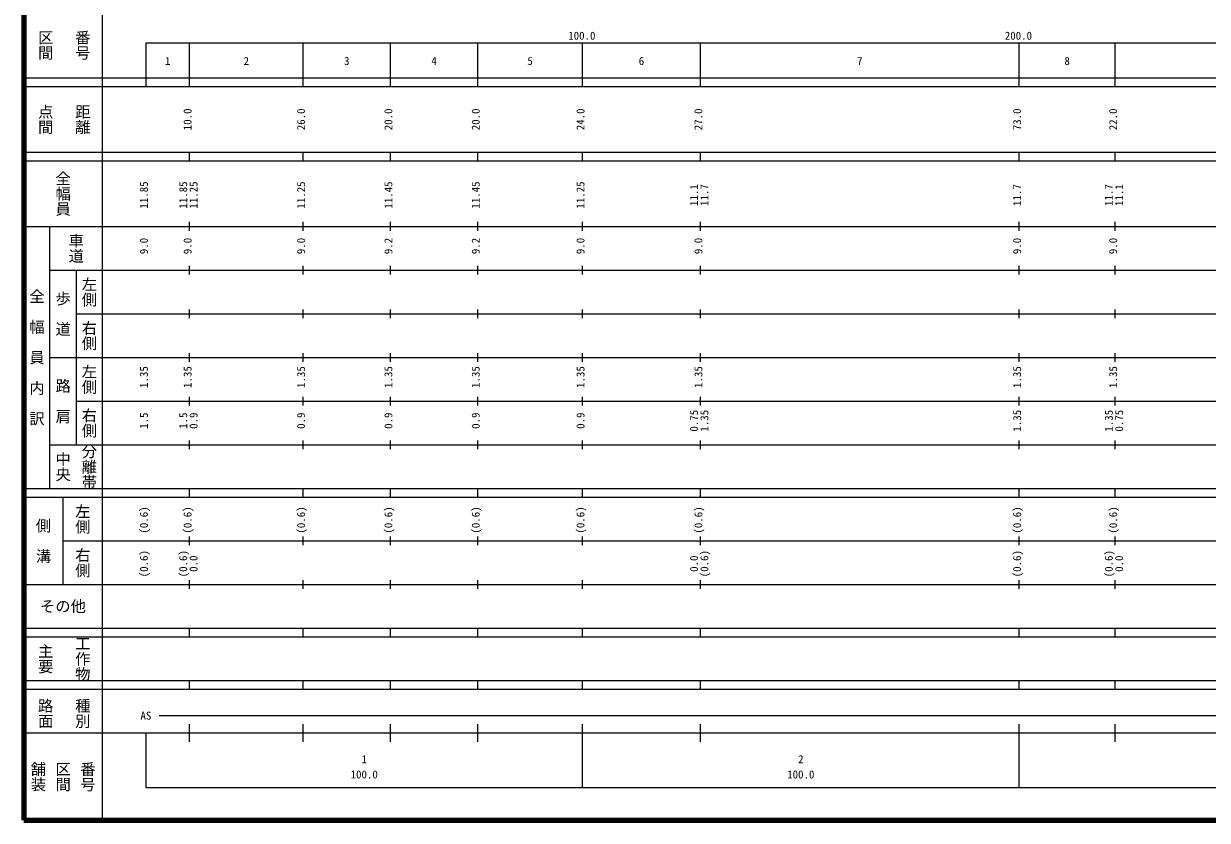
# Model space of a CAD drawing. Units: millimetres on the paper, enlarged 1000 times. Extents: x 40000 to 680000, y 20000 to 380000.
# Drawn here: x 40000 to 311112, y 20000 to 202409 of the extents above; entities that cross this region are included whole.
import ezdxf
from ezdxf.enums import TextEntityAlignment as Align

# ---------------------------------------------------------------- set-up
doc = ezdxf.new("R2010")
doc.units = ezdxf.units.MM
doc.header["$LTSCALE"] = 1000
doc.layers.add('M-TTL', color=2, linetype='Continuous', lineweight=140)
doc.layers.add('M-TTL-BAND', color=7, linetype='Continuous', lineweight=25)
doc.styles.add('@ＭＳ ゴシック', font='')
doc.styles.add('ＭＳ ゴシック', font='')
doc.styles.get('@ＭＳ ゴシック').set_extended_font_data('@MS Gothic')
doc.styles.get('ＭＳ ゴシック').set_extended_font_data('MS Gothic')

msp = doc.modelspace()

# ---------------------------------------------------------------- linework, layer by layer
at = {"layer": 'M-TTL'}
for p, q in [((40000, 380000), (40000, 20000)), ((40000, 20000), (680000, 20000))]:
    msp.add_line(p, q, dxfattribs=at)
at = {"layer": 'M-TTL-BAND'}
for p, q in [((58000, 370000), (58000, 20000)), ((68000, 198000), (579000, 198000)), ((68000, 198000), (68000, 188000)), ((78000, 188000), (78000, 198000)), ((104000, 188000), (104000, 198000)), ((124000, 188000), (124000, 198000)), ((144000, 188000), (144000, 198000)), ((168000, 188000), (168000, 198000)), ((195000, 188000), (195000, 198000)), ((268000, 188000), (268000, 198000)), ((290000, 188000), (290000, 198000)), ((40000, 190000), (579000, 190000)), ((40000, 188000), (579000, 188000)), ((40000, 173000), (579000, 173000)), ((40000, 171000), (579000, 171000)), ((78000, 171000), (78000, 173000)), ((104000, 171000), (104000, 173000)), ((124000, 171000), (124000, 173000)), ((144000, 171000), (144000, 173000)), ((168000, 171000), (168000, 173000)), ((195000, 171000), (195000, 173000)), ((268000, 171000), (268000, 173000)), ((290000, 171000), (290000, 173000)), ((40000, 156000), (579000, 156000)), ((46000, 96000), (46000, 156000)), ((78000, 155000), (78000, 157000)), ((104000, 155000), (104000, 157000)), ((124000, 155000), (124000, 157000)), ((144000, 155000), (144000, 157000)), ((168000, 155000), (168000, 157000)), ((195000, 155000), (195000, 157000)), ((268000, 155000), (268000, 157000)), ((290000, 155000), (290000, 157000)), ((78000, 145000), (78000, 147000)), ((104000, 145000), (104000, 147000)), ((124000, 145000), (124000, 147000)), ((144000, 145000), (144000, 147000)), ((168000, 145000), (168000, 147000)), ((195000, 145000), (195000, 147000)), ((268000, 145000), (268000, 147000)), ((290000, 145000), (290000, 147000)), ((46000, 146000), (579000, 146000)), ((52000, 146000), (52000, 106000)), ((52000, 136000), (579000, 136000)), ((78000, 135000), (78000, 137000)), ((104000, 135000), (104000, 137000)), ((124000, 135000), (124000, 137000)), ((144000, 135000), (144000, 137000)), ((168000, 135000), (168000, 137000)), ((195000, 135000), (195000, 137000)), ((268000, 135000), (268000, 137000)), ((290000, 135000), (290000, 137000)), ((46000, 126000), (579000, 126000)), ((78000, 125000), (78000, 127000)), ((104000, 125000), (104000, 127000)), ((124000, 125000), (124000, 127000)), ((144000, 125000), (144000, 127000)), ((168000, 125000), (168000, 127000)), ((195000, 125000), (195000, 127000)), ((268000, 125000), (268000, 127000)), ((290000, 125000), (290000, 127000)), ((78000, 115000), (78000, 117000)), ((104000, 115000), (104000, 117000)), ((124000, 115000), (124000, 117000)), ((144000, 115000), (144000, 117000)), ((168000, 115000), (168000, 117000)), ((195000, 115000), (195000, 117000)), ((268000, 115000), (268000, 117000)), ((290000, 115000), (290000, 117000)), ((52000, 116000), (579000, 116000)), ((46000, 106000), (579000, 106000)), ((78000, 105000), (78000, 107000)), ((104000, 105000), (104000, 107000)), ((124000, 105000), (124000, 107000)), ((144000, 105000), (144000, 107000)), ((168000, 105000), (168000, 107000)), ((195000, 105000), (195000, 107000)), ((268000, 105000), (268000, 107000)), ((290000, 105000), (290000, 107000)), ((40000, 96000), (579000, 96000)), ((78000, 94000), (78000, 96000)), ((104000, 94000), (104000, 96000)), ((124000, 94000), (124000, 96000)), ((144000, 94000), (144000, 96000)), ((168000, 94000), (168000, 96000)), ((195000, 94000), (195000, 96000)), ((268000, 94000), (268000, 96000)), ((290000, 94000), (290000, 96000)), ((40000, 94000), (579000, 94000)), ((49000, 94000), (49000, 74000)), ((78000, 83000), (78000, 85000)), ((104000, 83000), (104000, 85000)), ((124000, 83000), (124000, 85000)), ((144000, 83000), (144000, 85000)), ((168000, 83000), (168000, 85000)), ((195000, 83000), (195000, 85000)), ((268000, 83000), (268000, 85000)), ((290000, 83000), (290000, 85000)), ((49000, 84000), (579000, 84000)), ((40000, 74000), (579000, 74000)), ((78000, 73000), (78000, 75000)), ((104000, 73000), (104000, 75000)), ((124000, 73000), (124000, 75000)), ((144000, 73000), (144000, 75000)), ((168000, 73000), (168000, 75000)), ((195000, 73000), (195000, 75000)), ((268000, 73000), (268000, 75000)), ((290000, 73000), (290000, 75000)), ((40000, 64000), (579000, 64000)), ((78000, 62000), (78000, 64000)), ((104000, 62000), (104000, 64000)), ((124000, 62000), (124000, 64000)), ((144000, 62000), (144000, 64000)), ((168000, 62000), (168000, 64000)), ((195000, 62000), (195000, 64000)), ((268000, 62000), (268000, 64000)), ((290000, 62000), (290000, 64000)), ((40000, 62000), (579000, 62000)), ((40000, 52000), (579000, 52000)), ((78000, 50000), (78000, 52000)), ((104000, 50000), (104000, 52000)), ((124000, 50000), (124000, 52000)), ((144000, 50000), (144000, 52000)), ((168000, 50000), (168000, 52000)), ((195000, 50000), (195000, 52000)), ((268000, 50000), (268000, 52000)), ((290000, 50000), (290000, 52000)), ((40000, 50000), (579000, 50000)), ((71000, 44000), (565000, 44000)), ((78000, 38000), (78000, 42000)), ((104000, 38000), (104000, 42000)), ((124000, 38000), (124000, 42000)), ((144000, 38000), (144000, 42000)), ((168000, 27500), (168000, 42000)), ((195000, 38000), (195000, 42000)), ((268000, 27500), (268000, 42000)), ((290000, 38000), (290000, 42000)), ((40000, 40000), (579000, 40000)), ((68000, 40000), (68000, 27500)), ((68000, 27500), (579000, 27500))]:
    msp.add_line(p, q, dxfattribs=at)

# ---------------------------------------------------------------- texts
at = {"layer": 'M-TTL-BAND', "style": '@ＭＳ ゴシック'}
for s, p in [('区間', (45000, 197500)), ('番号', (53500, 197500)), ('点間', (45000, 180500)), ('距離', (53500, 180500)), ('全幅員', (49000, 163500)), ('車道', (52000, 151000)), ('左側', (55000, 141000)), ('全\u3000幅\u3000員\u3000内\u3000訳', (43000, 126000)), ('歩\u3000道', (49000, 136000)), ('右側', (55000, 131000)), ('左側', (55000, 121000)), ('路\u3000肩', (49000, 116000)), ('右側', (55000, 111000)), ('分離帯', (55000, 101000)), ('中央', (49000, 101000)), ('左側', (53500, 89000)), ('側\u3000溝', (44500, 84000)), ('右側', (53500, 79000)), ('主要', (45000, 57000)), ('工作物', (53500, 57000)), ('路面', (45000, 44500)), ('種別', (53500, 44500)), ('舗装', (43333, 30000)), ('区間', (49000, 30000)), ('番号', (54667, 30000))]:
    msp.add_text(s, height=2566, rotation=270, dxfattribs=at).set_placement(p, align=Align.MIDDLE_CENTER)
at = {"layer": 'M-TTL-BAND', "style": 'ＭＳ ゴシック'}
for s, p in [('100.0', (167844, 198195)), ('200.0', (267844, 198195)), ('1', (73000, 192405)), ('2', (91000, 192405)), ('3', (114000, 192405)), ('4', (134000, 192405)), ('5', (156000, 192405)), ('6', (181500, 192405)), ('7', (231500, 192405)), ('8', (279000, 192405)), ('AS', (68000, 42500)), ('1', (118000, 32523)), ('2', (218000, 32523)), ('100.0', (118000, 29033)), ('100.0', (218000, 29033))]:
    msp.add_text(s, height=1833, dxfattribs=at).set_placement(p, align=Align.BOTTOM_CENTER)
for s, p in [('10.0', (79000, 180500)), ('26.0', (105000, 180500)), ('20.0', (125000, 180500)), ('20.0', (145000, 180500)), ('24.0', (169000, 180500)), ('27.0', (196000, 180500)), ('73.0', (269000, 180500)), ('22.0', (291000, 180500)), ('11.85', (69000, 163174)), ('11.85', (78000, 163174)), ('11.25', (80370, 163174)), ('11.25', (105000, 163174)), ('11.45', (125000, 163174)), ('11.45', (145000, 163174)), ('11.25', (169000, 163174)), ('11.1', (195000, 163174)), ('11.7', (197370, 163174)), ('11.7', (269000, 163174)), ('11.7', (290000, 163174)), ('11.1', (292370, 163174)), ('9.0', (69000, 151500)), ('9.0', (79000, 151500)), ('9.0', (105000, 151500)), ('9.2', (125000, 151500)), ('9.2', (145000, 151500)), ('9.0', (169000, 151500)), ('9.0', (196000, 151500)), ('9.0', (269000, 151500)), ('9.0', (291000, 151500)), ('1.35', (69000, 121500)), ('1.35', (79000, 121500)), ('1.35', (105000, 121500)), ('1.35', (125000, 121500)), ('1.35', (145000, 121500)), ('1.35', (169000, 121500)), ('1.35', (196000, 121500)), ('1.35', (269000, 121500)), ('1.35', (291000, 121500)), ('1.5', (69000, 111500)), ('1.5', (78000, 111500)), ('0.9', (80370, 111500)), ('0.9', (105000, 111500)), ('0.9', (125000, 111500)), ('0.9', (145000, 111500)), ('0.9', (169000, 111500)), ('0.75', (195000, 111500)), ('1.35', (197370, 111500)), ('1.35', (269000, 111500)), ('1.35', (290000, 111500)), ('0.75', (292370, 111500)), ('(0.6)', (69000, 88764)), ('(0.6)', (79000, 88764)), ('(0.6)', (105000, 88764)), ('(0.6)', (125000, 88764)), ('(0.6)', (145000, 88764)), ('(0.6)', (169000, 88764)), ('(0.6)', (196000, 88764)), ('(0.6)', (269000, 88764)), ('(0.6)', (291000, 88764)), ('(0.6)', (69000, 78764)), ('(0.6)', (78000, 78764)), ('(0.6)', (197370, 78764)), ('(0.6)', (269000, 78764)), ('(0.6)', (290000, 78764)), ('0.0', (80370, 78764)), ('0.0', (195000, 78764)), ('0.0', (292370, 78764))]:
    msp.add_text(s, height=1833, rotation=90, dxfattribs=at).set_placement(p, align=Align.BOTTOM_CENTER)
msp.add_text('その他', height=2566, dxfattribs=at).set_placement((49000, 69000), align=Align.MIDDLE_CENTER)

doc.saveas('drawing.dxf')
